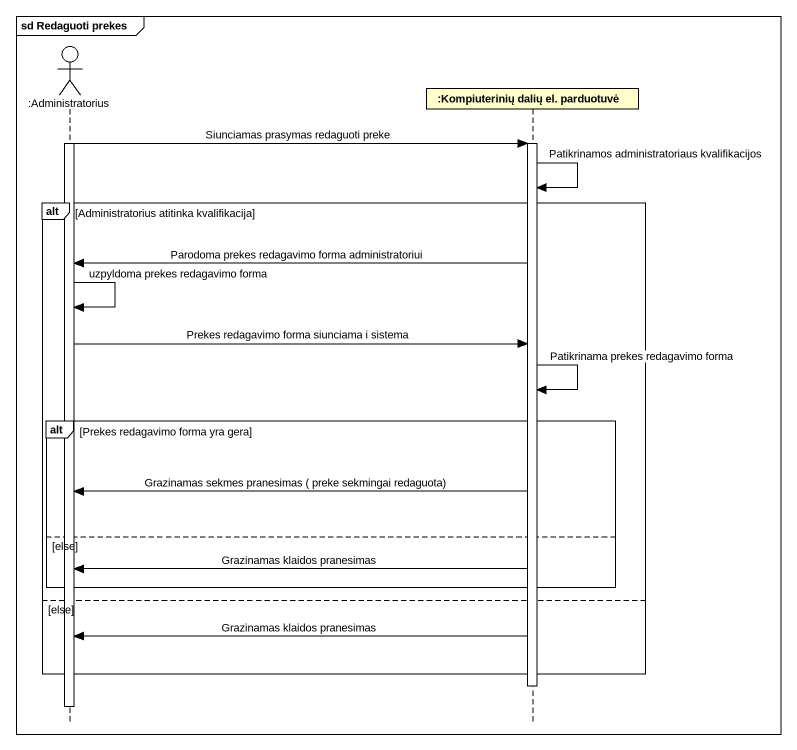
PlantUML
@startuml
mainframe sd Redaguoti prekes
hide footbox
actor ":Administratorius" as Administratorius
participant ":Kompiuterinių dalių el. parduotuvė" as Kompiuterinių_dalių_el

activate Administratorius
Administratorius -> Kompiuterinių_dalių_el : Siunciamas prasymas redaguoti preke
activate Kompiuterinių_dalių_el
Kompiuterinių_dalių_el -> Kompiuterinių_dalių_el : Patikrinamos administratoriaus kvalifikacijos
alt Administratorius atitinka kvalifikacija
  Kompiuterinių_dalių_el -> Administratorius : Parodoma prekes redagavimo forma administratoriui
  Administratorius -> Administratorius : uzpyldoma prekes redagavimo forma
  Administratorius -> Kompiuterinių_dalių_el : Prekes redagavimo forma siunciama i sistema
  Kompiuterinių_dalių_el -> Kompiuterinių_dalių_el : Patikrinama prekes redagavimo forma
  alt Prekes redagavimo forma yra gera
    Kompiuterinių_dalių_el -> Administratorius : Grazinamas sekmes pranesimas ( preke sekmingai redaguota)
  else else
    Kompiuterinių_dalių_el -> Administratorius : Grazinamas klaidos pranesimas
  end
else else
  Kompiuterinių_dalių_el -> Administratorius : Grazinamas klaidos pranesimas
end
deactivate Kompiuterinių_dalių_el
deactivate Administratorius
@enduml
